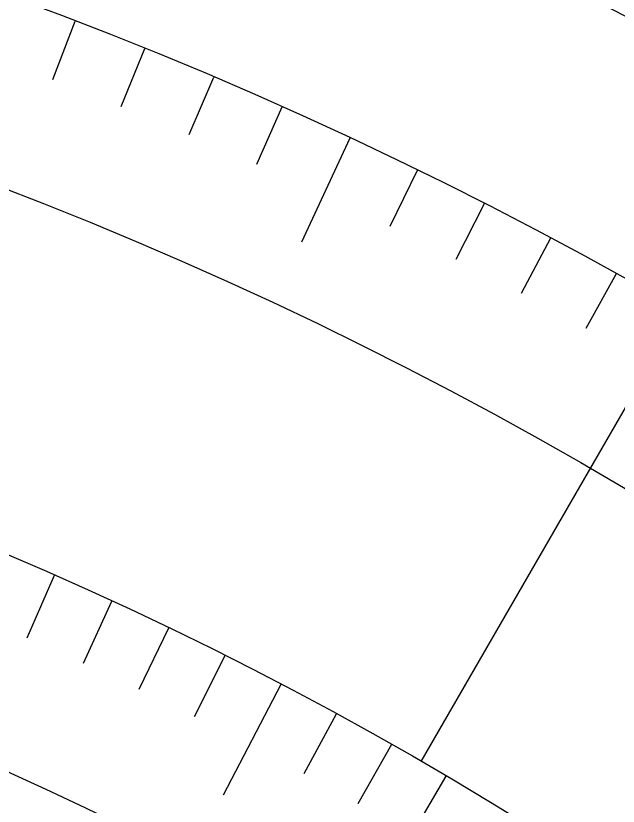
# Model space of a CAD drawing. Header units: millimetres. Extents: x -76 to 76, y -76 to 98.
# Drawn here: x 23.7 to 33.38, y 51.61 to 64.3 of the extents above; entities that cross this region are included whole.
import ezdxf

# ---------------------------------------------------------------- set-up
doc = ezdxf.new("R2010")
doc.units = ezdxf.units.MM
doc.layers.add('ENGRAVE', color=7, linetype='Continuous')
doc.layers.add('ENGRAVE_FINE', color=8, linetype='Continuous')

msp = doc.modelspace()

# ---------------------------------------------------------------- linework, layer by layer
at = {"layer": 'ENGRAVE'}
for points in [[(29.0677, 62.3358), (28.2904, 60.669)], [(34.39, 59.5652), (30.21, 52.3253)], [(27.9577, 53.5625), (27.0293, 51.7838)]]:
    msp.add_lwpolyline(points, dxfattribs=at)
for radius in [74.48, 74.48, 72.485, 68.78, 68.78, 65.854, 60.42, 60.42, 57.228]:
    msp.add_circle((0, 0), radius, dxfattribs=at)
at = {"layer": 'ENGRAVE_FINE'}
for points in [[(24.6485, 64.2117), (24.289, 63.2751)], [(25.7654, 63.7717), (25.3896, 62.8416)], [(26.8745, 63.3123), (26.4825, 62.3889)], [(27.9753, 62.8337), (27.5673, 61.9172)], [(30.1512, 61.8191), (29.7114, 60.9174)], [(31.2255, 61.2834), (30.77, 60.3896)], [(32.2903, 60.7291), (31.8193, 59.8434)], [(33.3452, 60.1563), (32.8588, 59.2789)], [(24.3164, 55.3109), (23.8759, 54.309)], [(25.2372, 54.8968), (24.78, 53.9025)], [(26.1511, 54.4674), (25.6775, 53.4808)], [(27.0581, 54.0225), (26.568, 53.044)], [(28.8498, 53.0873), (28.3273, 52.1257)], [(29.7341, 52.5971), (29.1956, 51.6444)], [(30.6104, 52.092), (30.0559, 51.1485)]]:
    msp.add_lwpolyline(points, dxfattribs=at)

doc.saveas('drawing.dxf')
